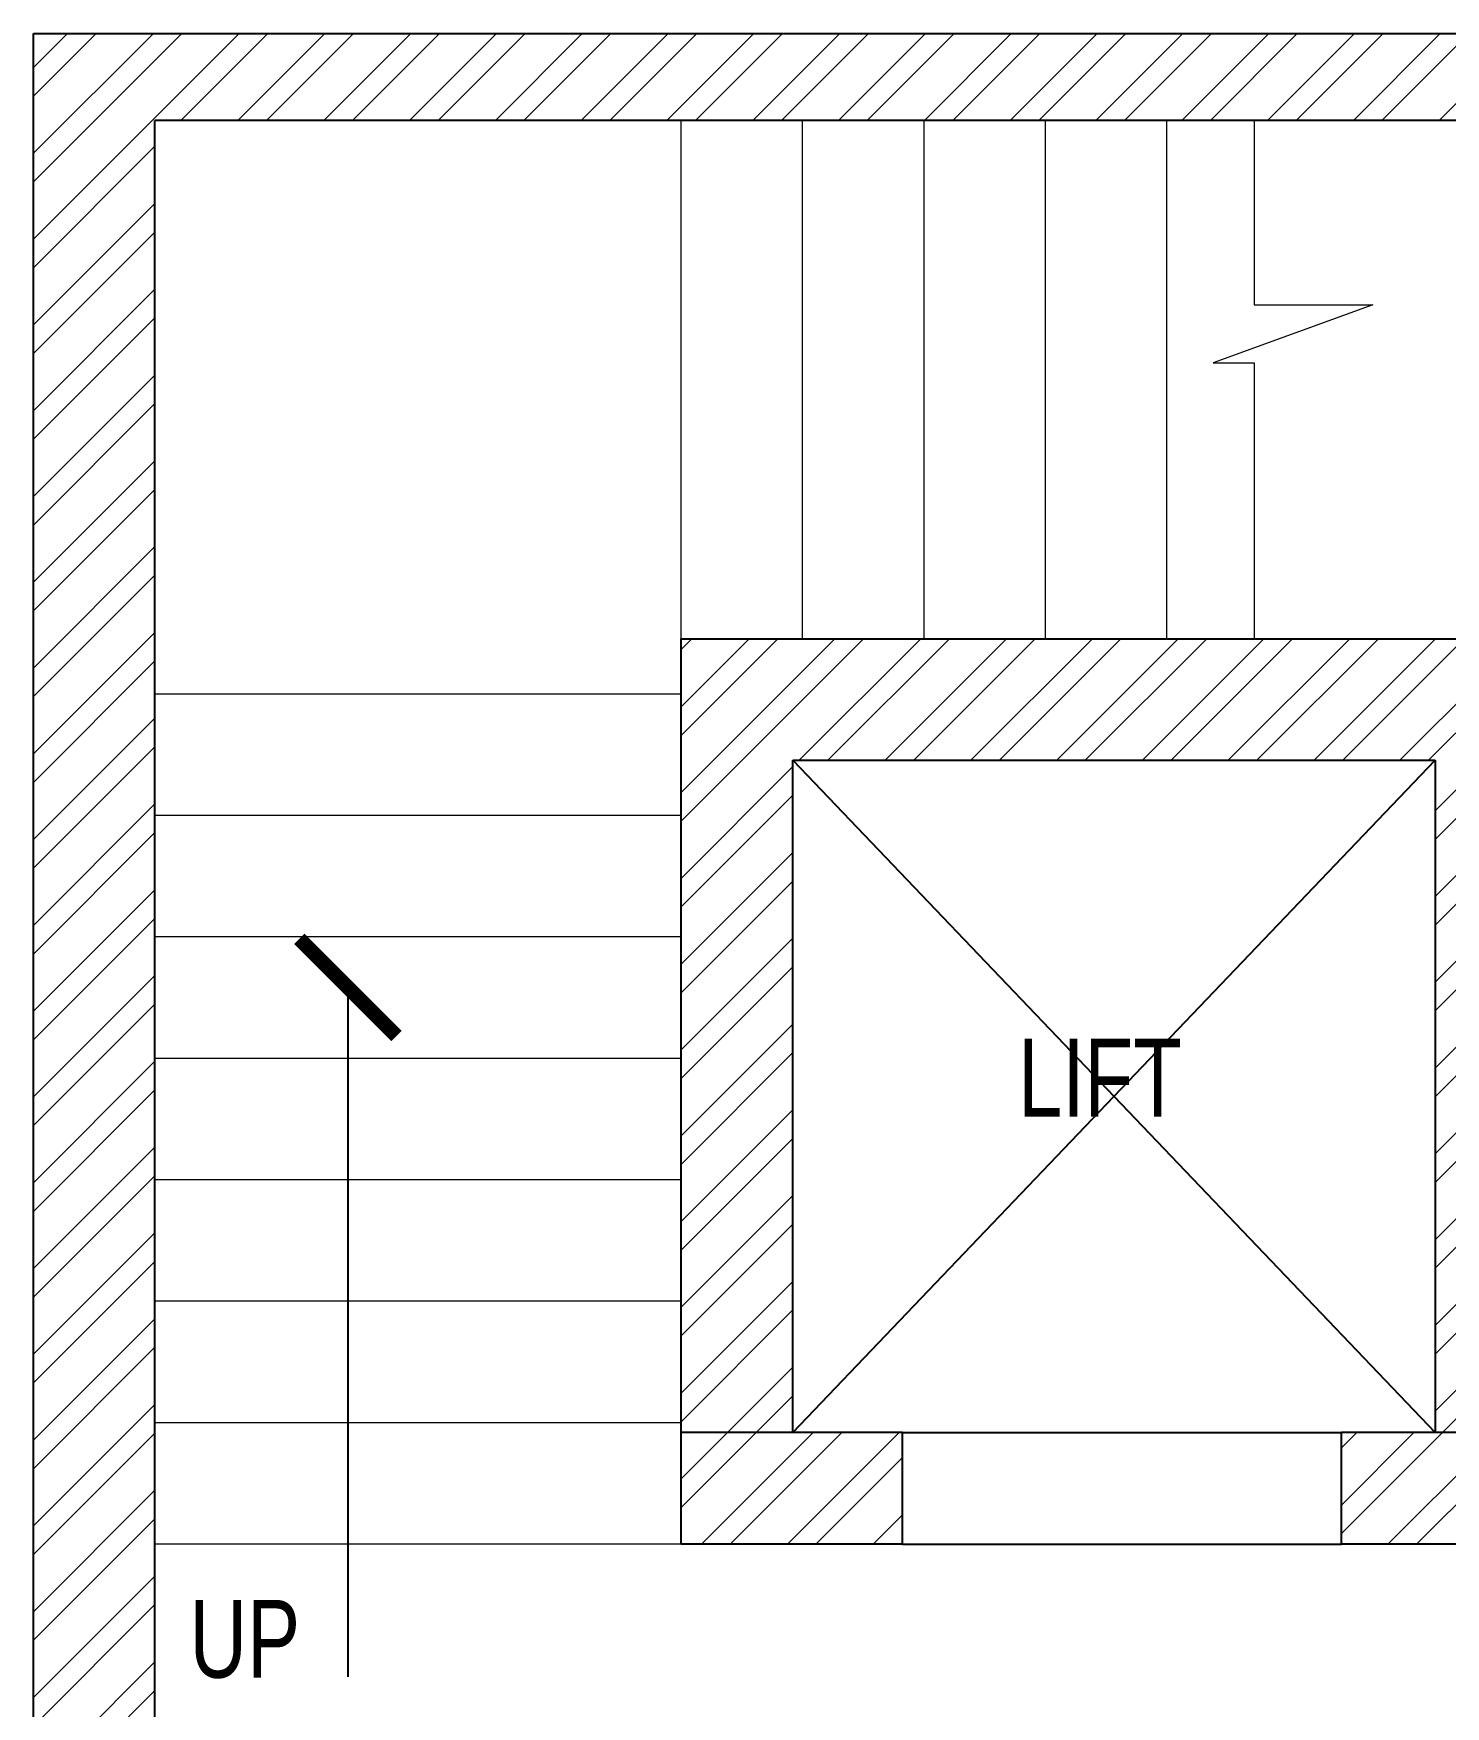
# Model space of a CAD drawing. Header units: feet. Extents: x 3040569 to 3051380, y -5725829 to -5707787.
# Drawn here: x 3042869 to 3045775, y -5711232 to -5707787 of the extents above; entities that cross this region are included whole.
import ezdxf

# ---------------------------------------------------------------- set-up
doc = ezdxf.new("R2010")
doc.units = ezdxf.units.FT
doc.header["$LTSCALE"] = 33
doc.header["$MEASUREMENT"] = 0
for name, color, linetype, lineweight in [('A-STAIR', 6, 'Continuous', 5), ('LENS-PARTITION', 21, 'Continuous', 25), ('LN-HATCH', 251, 'Continuous', 0)]:
    doc.layers.add(name, color=color, linetype=linetype, lineweight=lineweight)
doc.layers.add('A-WALL', color=1, linetype='Continuous')
doc.styles.get("Standard").update_dxf_attribs({"font": 'GILC____.TTF'})
doc.dimstyles.new('Copy of ft and mm', dxfattribs={"dimtxt": 100, "dimasz": 50, "dimexe": 1.25, "dimexo": 0.625, "dimtad": 1, "dimdec": 0, "dimzin": 9, "dimdsep": 46, "dimtxsty": 'Standard', "dimblk": 'ARCHTICK', "dimcen": 2.5, "dimadec": 0, "dimazin": 0, "dimtfac": 1, "dimtdec": 0, "dimtmove": 0, "dimatfit": 3, "dimldrblk": 'ARCHTICK', "dimfxl": 1, "dimarcsym": 0})
pattern_1 = [(225, (-6766788.097126138, 5279716.197831516), (88.29995930067012, -88.29995930067015), []), (225, (-6766846.963765573, 5279716.197831516), (88.29995930067012, -88.29995930067015), [])]

# ---------------------------------------------------------------- blocks, each defined once
blk = doc.blocks.new('_ArchTick')
at = {"const_width": 0.15}
blk.add_lwpolyline([(-0.5, -0.5), (0.5, 0.5)], dxfattribs=at)
blk = doc.blocks.new('A$C24c61a65')
at = {"layer": 'LN-HATCH'}
h = blk.add_hatch(dxfattribs=at)
h.set_pattern_fill('ANSI32', color=256, scale=333, angle=180)
h.set_pattern_definition(pattern_1)
h.paths.add_polyline_path([(-3515.89454732649, 8921.493659123778), (1763.10545267351, 8921.493659123778), (1763.10545267351, 9100.493659123777), (-3765.89454732649, 9100.493659123777), (-3765.89454732649, -8013.506340876222), (-3515.89454732649, -8013.506340876222), (-3515.89454732649, 4948.493659123778)])
h = blk.add_hatch(dxfattribs=at)
h.set_pattern_fill('ANSI32', color=256, scale=333, angle=180)
h.set_pattern_definition(pattern_1)
h.paths.add_polyline_path([(-650.8945473264902, 7854.493659123779), (-2432.89454732649, 7854.493659123779), (-2432.89454732649, 6220.493659123778), (-2202.89454732649, 6220.493659123778), (-2202.89454732649, 7604.493659123779), (-880.8945473264902, 7604.493659123779), (-880.8945473264902, 6220.493659123778), (-650.8945473264902, 6220.493659123778)])
h = blk.add_hatch(dxfattribs=at)
h.set_pattern_fill('ANSI32', color=256, scale=333, angle=180)
h.set_pattern_definition(pattern_1)
h.paths.add_polyline_path([(-1976.89454732649, 6220.493659123778), (-2432.89454732649, 6220.493659123778), (-2432.89454732649, 5990.493659123778), (-1976.89454732649, 5990.493659123778)])
h.paths.add_polyline_path([(-650.8945473264902, 6220.493659123778), (-1073.89454732649, 6220.493659123778), (-1073.89454732649, 5990.493659123778), (-650.8945473264902, 5990.493659123778)])
at = {"layer": 'A-STAIR'}
for p, q in [((-2432.89454732649, 7854.493659123779), (-2432.89454732649, 8921.493659123778)), ((-2182.89454732649, 7854.493659123779), (-2182.89454732649, 8921.493659123778)), ((-1932.89454732649, 7854.493659123779), (-1932.89454732649, 8921.493659123778)), ((-1682.89454732649, 7854.493659123779), (-1682.89454732649, 8921.493659123778)), ((-1432.89454732649, 7854.493659123779), (-1432.89454732649, 8921.493659123778)), ((-1253.041225044988, 8921.493659123778), (-1253.041225044988, 8541.674145016817)), ((-1009.027853758074, 8541.674145016817), (-1337.689223507419, 8422.267415801995)), ((-1253.041225044988, 8541.674145016817), (-1009.027853758074, 8541.674145016817)), ((-1337.689223507419, 8422.267415801995), (-1253.041225044988, 8422.267415801995)), ((-1253.041225044988, 8422.267415801995), (-1253.041225044988, 7854.493659123779)), ((-2432.89454732649, 7740.493659123778), (-3515.89454732649, 7740.493659123778)), ((-2432.89454732649, 7490.493659123778), (-3515.89454732649, 7490.493659123778)), ((-2432.89454732649, 7240.493659123778), (-3515.89454732649, 7240.493659123778)), ((-2432.89454732649, 6990.493659123778), (-3515.89454732649, 6990.493659123778)), ((-2432.89454732649, 6740.493659123778), (-3515.89454732649, 6740.493659123778)), ((-2432.89454732649, 6490.493659123778), (-3515.89454732649, 6490.493659123778)), ((-2432.89454732649, 6240.493659123778), (-3515.89454732649, 6240.493659123778)), ((-2432.89454732649, 5990.493659123778), (-3515.89454732649, 5990.493659123778)), ((-2432.89454732649, 5990.493659123778), (-3515.89454732649, 5990.493659123778))]:
    blk.add_line(p, q, dxfattribs=at)
at = {"layer": 'A-WALL'}
for p, q in [((-3765.89454732649, 9100.493659123777), (2152.105452673509, 9100.493659123777)), ((-3765.89454732649, -8013.506340876222), (-3765.89454732649, 9100.493659123777)), ((1763.10545267351, 8921.493659123778), (-3515.89454732649, 8921.493659123778)), ((-3515.89454732649, 4948.493659123778), (-3515.89454732649, 8921.493659123778)), ((-2432.89454732649, 5990.493659123778), (-2432.89454732649, 7854.493659123779)), ((-2432.89454732649, 7854.493659123779), (-650.8945473264902, 7854.493659123779)), ((-2202.89454732649, 6220.493659123778), (-2202.89454732649, 7604.493659123779)), ((-2202.89454732649, 7604.493659123779), (-880.8945473264902, 7604.493659123779)), ((-2202.89454732649, 6220.493659123778), (-880.8945473264902, 7604.493659123779)), ((-2202.89454732649, 7604.493659123779), (-880.8945473264902, 6220.493659123778)), ((-880.8945473264902, 7604.493659123779), (-880.8945473264902, 6220.493659123778)), ((-1976.89454732649, 6220.493659123778), (-2432.89454732649, 6220.493659123778)), ((-1976.89454732649, 6220.493659123778), (-2202.89454732649, 6220.493659123778)), ((-1976.89454732649, 5990.493659123778), (-1976.89454732649, 6220.493659123778)), ((-1976.89454732649, 6220.493659123778), (-1073.89454732649, 6220.493659123778)), ((-1073.89454732649, 5990.493659123778), (-1073.89454732649, 6220.493659123778)), ((-650.8945473264902, 6220.493659123778), (-1073.89454732649, 6220.493659123778)), ((-1976.89454732649, 5990.493659123778), (-2432.89454732649, 5990.493659123778)), ((-1976.89454732649, 5990.493659123778), (-2432.89454732649, 5990.493659123778)), ((-1976.89454732649, 5990.493659123778), (-1073.89454732649, 5990.493659123778)), ((-650.8945473264902, 5990.493659123778), (-1073.89454732649, 5990.493659123778))]:
    blk.add_line(p, q, dxfattribs=at)
blk.add_lwpolyline([(-650.8945473264902, 5990.493659123778), (-1073.89454732649, 5990.493659123778)], dxfattribs=at)
at = {"layer": 'A-STAIR', "insert": (-3444.714236574248, 5875.699497299269), "char_height": 160, "attachment_point": 1}
blk.add_mtext_dynamic_manual_height_columns('UP ', width=6108.585245443109, gutter_width=500, heights=[1478.789984313526], dxfattribs=at)
at = {"layer": 'A-WALL', "insert": (-1739.263152430765, 7030.86355711706), "char_height": 160, "width": 2490.204638472033, "attachment_point": 1}
blk.add_mtext('LIFT ', dxfattribs=at)
at = {"layer": 'A-STAIR'}
blk.add_leader([(-3118.600401313976, 7136.60650502611), (-3118.600401313976, 5717.426391561516)], dimstyle='Copy of ft and mm', override={"dimasz": 200, "dimtad": 0}, dxfattribs=at)

msp = doc.modelspace()

# ---------------------------------------------------------------- block references
at = {"layer": 'LENS-PARTITION'}
msp.add_blockref('A$C24c61a65', (3046634.597276103, -5716887.890194639), dxfattribs=at)

doc.saveas('drawing.dxf')
